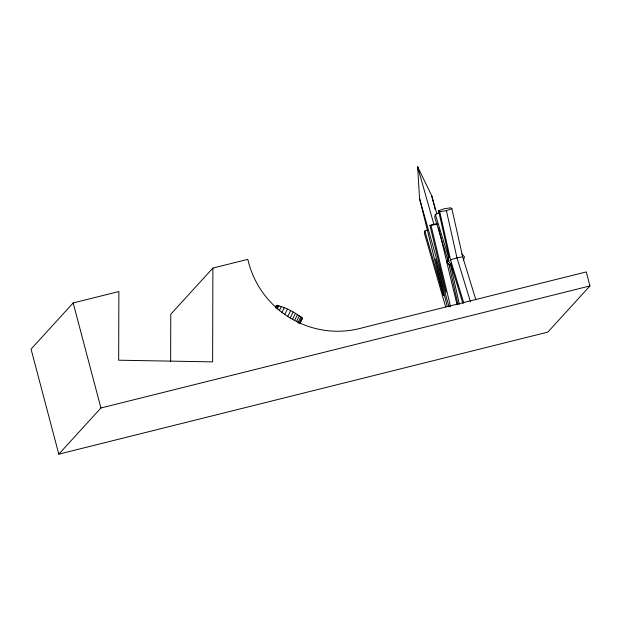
<?xml version="1.0" encoding="UTF-8"?>
<svg xmlns="http://www.w3.org/2000/svg" width="621" height="621" viewBox="0 0 621 621"><rect width="100%" height="100%" fill="white"/><g stroke="black" fill="none" stroke-linecap="round" stroke-linejoin="round"><path stroke-width="0.93" d="M170.635 361.624L170.775 314.234L212.894 268.07L247.818 259.353A91.403 90.045 42.4 0 0 362.695 327.725L586.247 271.936L589.95 285.939L547.831 332.111L58.809 454.161L31.05 349.111L73.169 302.939L118.867 291.536L118.673 360.203L212.623 361.872L212.894 268.07M300.122 322.842L302.318 318.115C294.874 312.347 285.544 307.084 276.306 305.431L275.375 307.426M439.334 212.685L435.344 214.392L434.653 217.094L447.888 260.176M450.163 265.501L446.825 262.093L448.556 255.728M446.825 262.093L447.982 260.828L449.224 256.279M463.476 260.346L464.461 256.714L461.791 253.989M427.24 230.065L424.865 230.996L424.322 232.953L445.645 306.852M276.306 305.431L276.85 306.564M275.344 307.845L276.624 305.276M275.887 307.837L277.168 305.268M276.655 307.977L277.936 305.408M277.222 309.111L278.93 305.679M279.217 310.818L281.352 306.533M281.693 312.883L284.247 307.744M284.822 314.319L287.383 309.18M287.593 316.749L290.574 310.756M290.147 318.076L293.128 312.076M292.475 319.334L295.456 313.333M294.564 320.529L297.544 314.529M296.427 321.655L299.407 315.662M297.909 322.664L300.898 316.663M298.88 323.479L301.86 317.486M299.811 322.99L302.256 318.557M299.764 323.254L302.318 318.115M449.79 260.735L450.543 259.834L456.978 257.862L462.661 256.799L475.865 299.788M58.809 454.161L100.928 407.989L589.95 285.939M448.944 256.97L438.597 210.783L444.077 208.827L450.722 207.787L451.878 208.695L462.661 256.799M438.597 210.783L439.753 211.699L446.398 210.651L451.878 208.695M436.912 214.105L431.665 195.53L417.638 166.839L419.563 198.549L446.064 292.39L429.942 225.431L437.324 223.436M429.942 225.431L437.642 224.15M301.402 318.713L301.946 318.713M447.982 260.828L451.32 264.228M470.493 301.86L456.978 257.862L446.398 210.651M463.763 302.862L450.543 259.834L439.753 211.699M450.629 263.475L462.979 303.677M435.344 214.392L448.548 257.342M424.865 230.996L443.417 295.285L443.363 293.399M433.986 224.724L417.638 166.839L418.329 169.649M449.061 306.875L435.523 258.934L447.291 306.665M73.169 302.939L100.928 407.989M431.665 195.53L433.978 204.914M434.444 206.793L435.142 209.611M419.563 198.549L443.417 295.285M438.542 227.899L457.048 304.725M431.044 225.586L450.559 306.627M450.512 264.763L459.385 304.368M448.874 263.902L457.988 304.546"/></g></svg>
